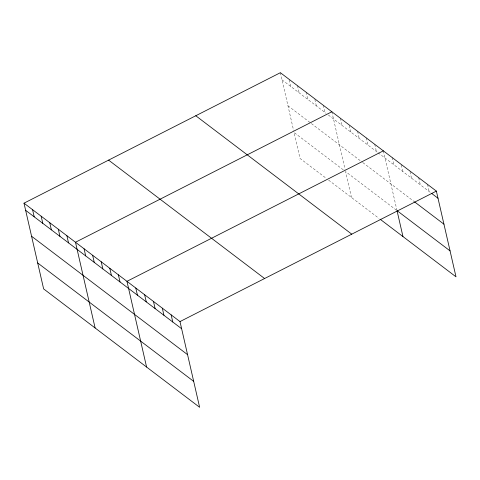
<?xml version="1.0" encoding="UTF-8"?>
<svg xmlns="http://www.w3.org/2000/svg" width="480" height="480" viewBox="0 0 480 480"><rect width="100%" height="100%" fill="white"/><g stroke="black" fill="none" stroke-linecap="round" stroke-linejoin="round"><path stroke-width="0.36" stroke-dasharray="2.4 1.8" d="M282.012 79.836L326.052 113.268M328.338 115.002L377.532 152.34M378.102 152.772L430.932 192.876M287.952 105.768L310.83 123.132M311.4 123.57L362.304 162.21M362.88 162.642L413.886 201.36M343.26 169.824L294.066 132.486L300.006 158.418L325.746 177.954M396.45 210.198L345.546 171.558L351.486 197.49M328.608 180.126L378.942 218.328M427.53 184.392L429.162 191.532M418.686 177.684L420.324 184.824M410.01 171.684L411.486 178.11M401.172 164.976L402.642 171.402M392.172 157.554L393.804 164.694M383.328 150.846L396.864 209.928M374.748 144.33L376.386 151.47M366.168 137.82L367.806 144.96M357.594 131.31L359.226 138.45M349.176 125.508L350.646 131.934M340.434 118.284L342.066 125.424M331.854 111.768L345.066 169.452M323.274 105.258L324.906 112.398M314.856 99.462L316.326 105.888M306.114 92.232L307.752 99.372M297.534 85.722L299.172 92.862M289.116 79.926L290.592 86.352M280.374 72.696L293.586 130.374"/><path stroke-width="0.72" d="M24 203.178L179.994 321.582L199.626 407.304L43.632 288.9L24 203.178L280.374 72.696L436.368 191.1L456 276.822L380.082 219.198M331.854 111.768L75.48 242.25L95.112 327.972M383.328 150.846L126.954 281.328L146.586 367.044M179.994 321.582L436.368 191.1M431.52 193.32L438 198.24M414.474 201.81L443.94 224.172M450.06 250.89L397.026 210.63L402.96 236.562M195.774 115.758L351.762 234.162M108.606 160.122L264.594 278.526M25.638 210.318L181.626 328.722M31.572 236.25L187.566 354.654M37.692 262.968L193.686 381.372M171.15 314.874L172.788 322.014M162.312 308.166L163.95 315.306M153.474 301.452L155.106 308.592M144.636 294.744L146.268 301.884M135.792 288.036L137.43 295.176M118.374 274.812L120.012 281.952M109.794 268.302L111.432 275.442M101.214 261.786L102.852 268.926M92.634 255.276L94.272 262.416M84.06 248.766L85.692 255.906M66.9 235.74L68.532 242.88M58.32 229.23L59.952 236.37M49.74 222.714L51.372 229.854M41.16 216.204L42.792 223.344M32.58 209.688L34.212 216.828"/></g></svg>
